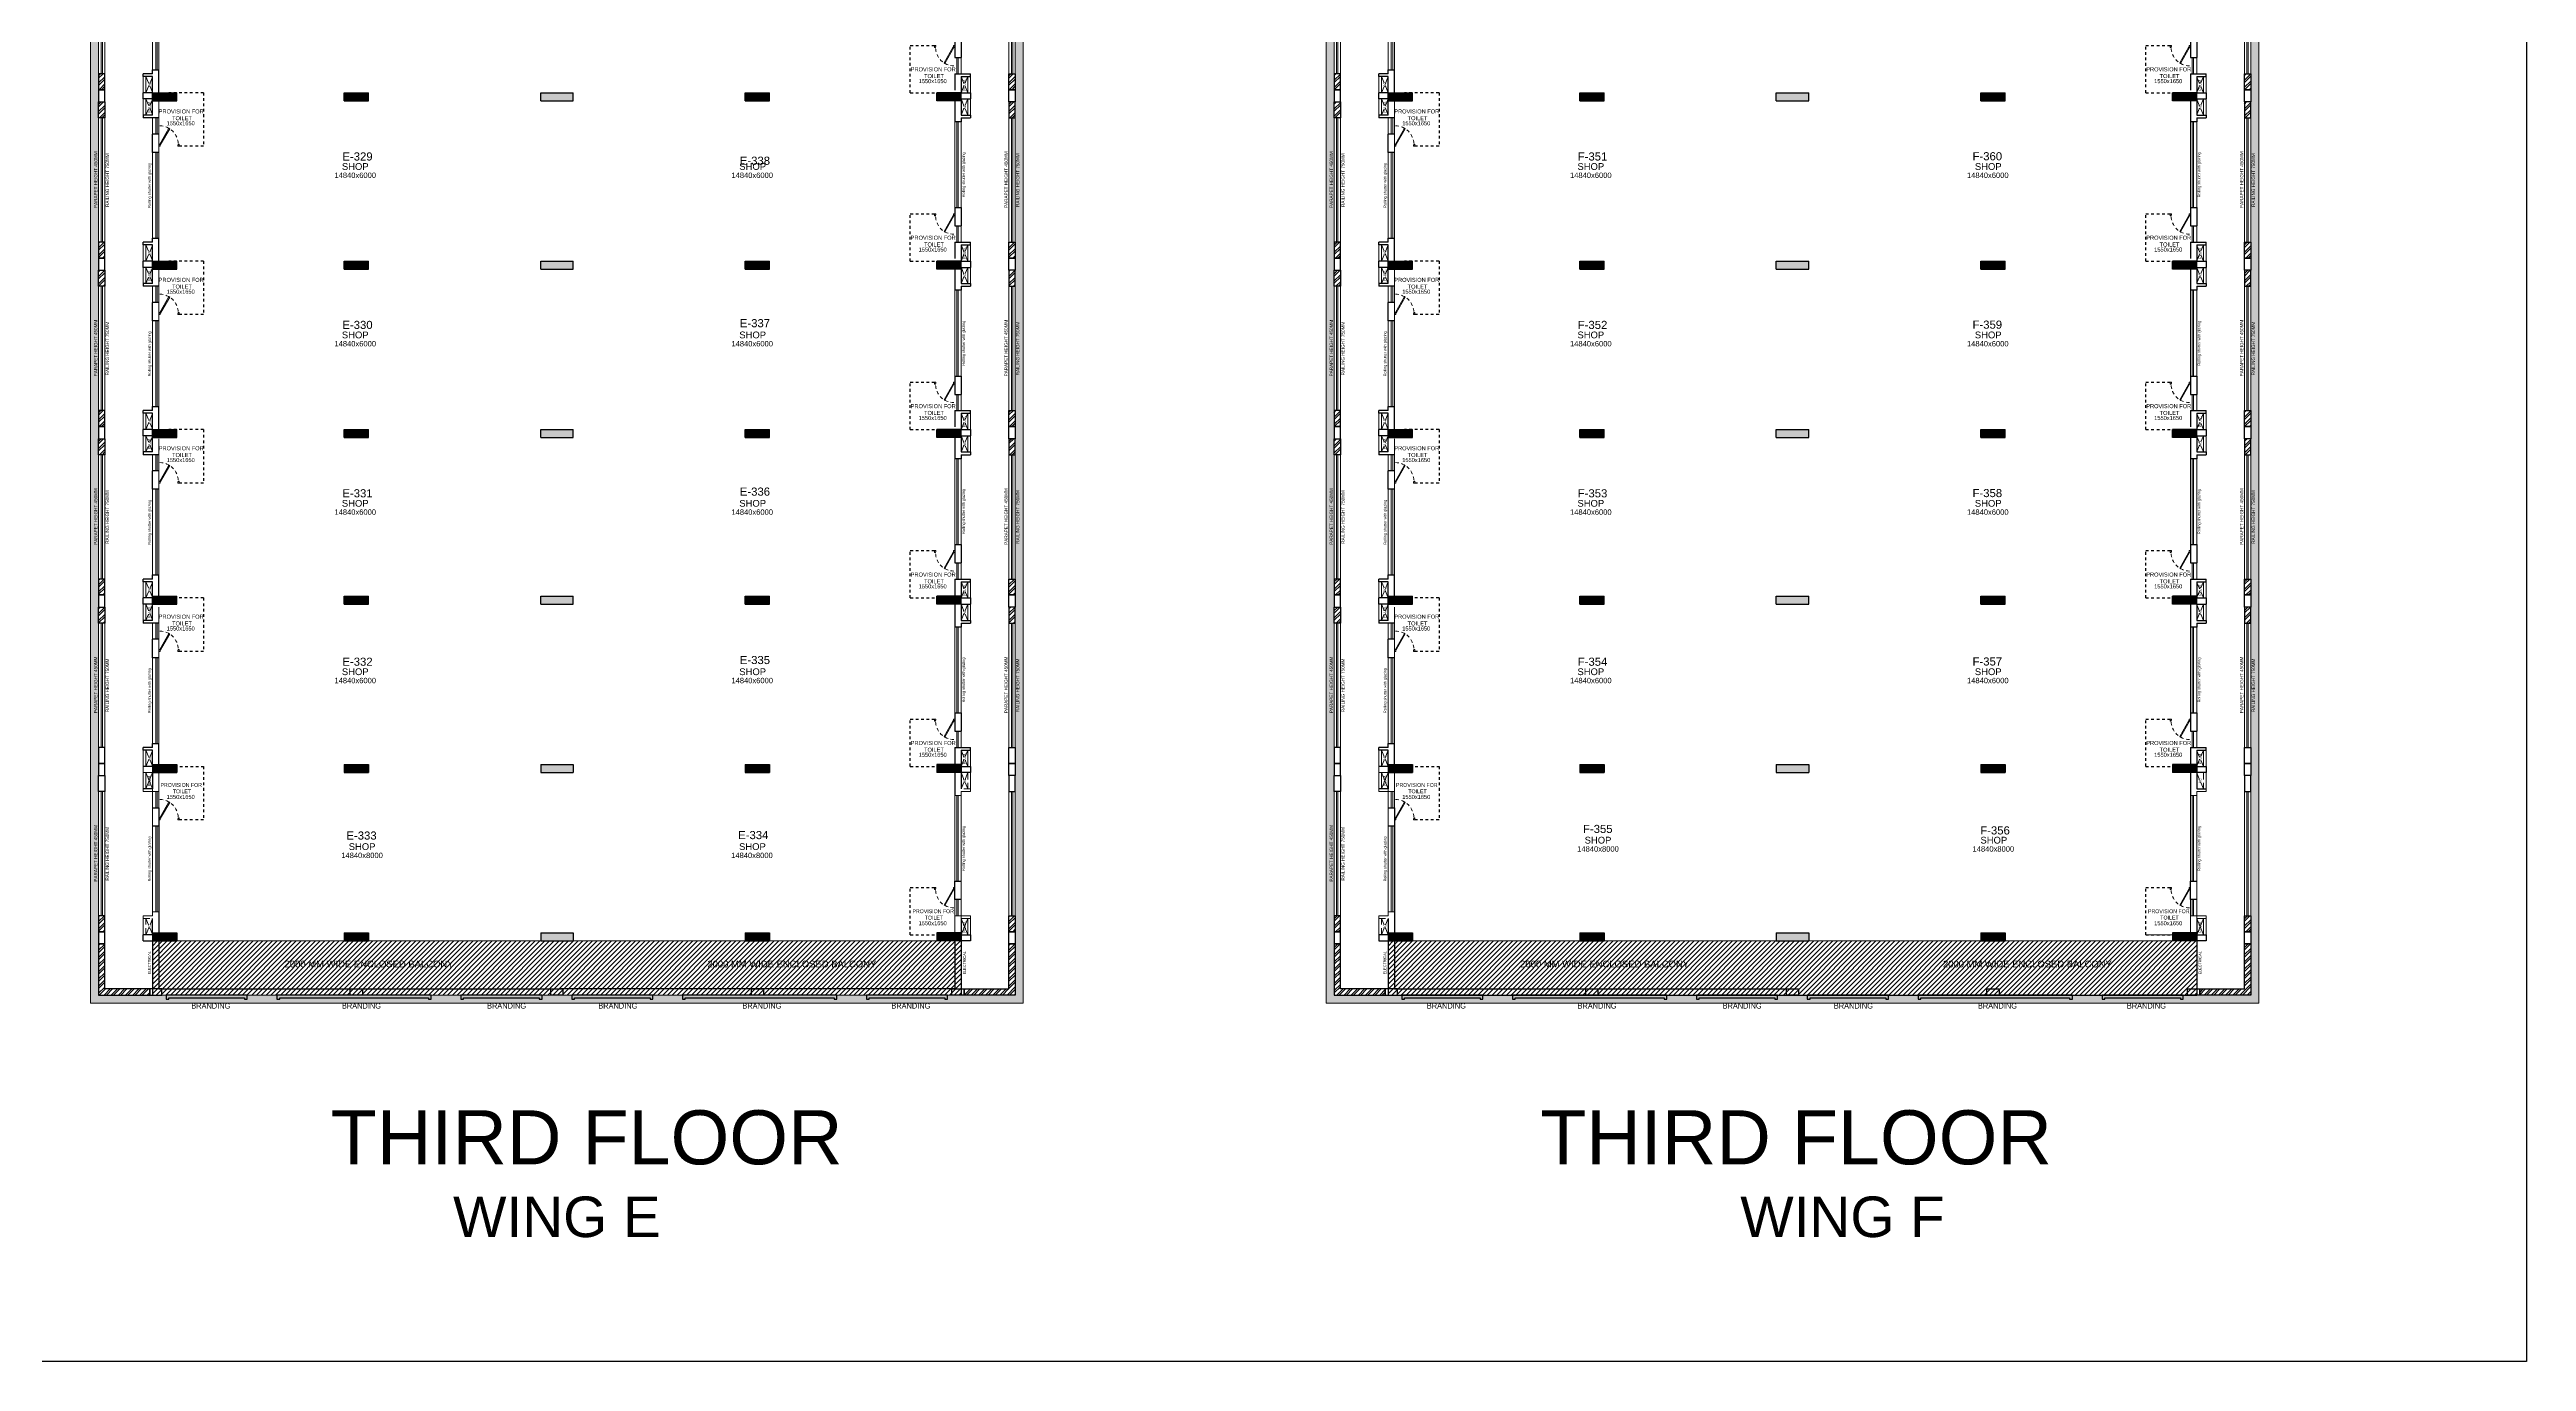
# Model space of a CAD drawing. Header units: metres. Extents: x 9819 to 10514, y 4405 to 4599.
# Drawn here: x 10422.2 to 10513.8, y 4405.1 to 4453.6 of the extents above; entities that cross this region are included whole.
import ezdxf
from ezdxf.enums import TextEntityAlignment as Align

# ---------------------------------------------------------------- set-up
doc = ezdxf.new("R2010")
doc.units = ezdxf.units.M
doc.header["$MEASUREMENT"] = 0
doc.linetypes.add('DASHED2', pattern=[0.375, 0.25, -0.125])
doc.linetypes.add('HIDDEN', pattern=[0.375, 0.25, -0.125])
for name, color, linetype in [('A_COL. NO', 4, 'Continuous'), ('A_SIGNAGE', 171, 'Continuous'), ('STRU. COL.', 1, 'Continuous')]:
    doc.layers.add(name, color=color, linetype=linetype)
for name, color, linetype, lineweight in [('A_CONC', 1, 'Continuous', 30), ('A_DOOR-WIN', 23, 'Continuous', 9), ('A_DOTTED', 8, 'HIDDEN', 0), ('A_GLAZE', 140, 'Continuous', 5), ('A_LEDGE', 252, 'Continuous', 15), ('A_SHOP NO.', 113, 'Continuous', 5), ('A_SILL 0.09', 9, 'Continuous', 9), ('A_SILL 0.25', 25, 'Continuous', 15), ('A_TEXT', 7, 'Continuous', 5), ('A_WALL', 7, 'Continuous', 30), ('A_Wall Hatch', 8, 'Continuous', 5), ('Doorline', 251, 'DASHED2', 13)]:
    doc.layers.add(name, color=color, linetype=linetype, lineweight=lineweight)
doc.layers.get('A_COL. NO').off()
doc.styles.add('A', font='ARIALN.TTF')
doc.styles.get("Standard").update_dxf_attribs({"font": 'arial.ttf'})

# ---------------------------------------------------------------- blocks, each defined once
blk = doc.blocks.new('D 750')
at = {"layer": 'A_DOOR-WIN'}
for points in [[(-0.75, 0.075), (-0.75, 0), (-0.7, 0), (-0.7, 0.043), (-0.715, 0.043), (-0.715, 0.075)], [(-0.372, 0.665), (-0.035, 0.075), (-0.063, 0.059), (-0.4, 0.649)], [(0, 0.075), (0, 0), (-0.05, 0), (-0.05, 0.043), (-0.035, 0.043), (-0.035, 0.075)]]:
    blk.add_lwpolyline(points, close=True, dxfattribs=at)
at = {"layer": 'Doorline', "ltscale": 0.5}
blk.add_arc((-0.035, 0.075), 0.68, 90, 180, dxfattribs=at)
blk = doc.blocks.new('Typical shops 3rd')
at = {"layer": 'A_DOOR-WIN'}
for p, q in [((30.095, -1.08), (30.095, -4.25)), ((30.145, -1.08), (30.145, -4.25)), ((0.465, -5.38), (0.465, -2.21)), ((0.515, -5.38), (0.515, -2.21))]:
    blk.add_line(p, q, dxfattribs=at)
at = {"layer": 'A_DOTTED'}
for p, q in [((0.1, -0.83), (0.35, -0.23)), ((0.1, -0.23), (0.35, -0.83)), ((30.51, -0.23), (30.26, -0.83)), ((30.51, -0.83), (30.26, -0.23)), ((0.1, -6.23), (0.35, -5.63)), ((0.1, -5.63), (0.35, -6.23)), ((30.51, -5.63), (30.26, -6.23)), ((30.51, -6.23), (30.26, -5.63))]:
    blk.add_line(p, q, dxfattribs=at)
at = {"layer": 'A_GLAZE'}
for p, q in [((0.465, -1.53), (0.465, -0.93)), ((0.515, -1.53), (0.515, -0.93)), ((30.095, -4.93), (30.095, -5.53)), ((30.145, -4.93), (30.145, -5.53))]:
    blk.add_line(p, q, dxfattribs=at)
at = {"layer": 'A_LEDGE'}
for p, q in [((0, -0.83), (0, -0.23)), ((0.1, -0.83), (0.1, -0.23)), ((30.51, -0.83), (30.51, -0.23)), ((30.61, -0.83), (30.61, -0.23)), ((0, -5.63), (0, -6.23)), ((0.1, -5.63), (0.1, -6.23)), ((30.51, -5.63), (30.51, -6.23)), ((30.61, -5.63), (30.61, -6.23))]:
    blk.add_line(p, q, dxfattribs=at)
at = {"layer": 'A_SILL 0.09'}
for p, q in [((0.58, -0.34), (0.58, -5.38)), ((0.35, -1.53), (0.35, -0.93)), ((30.03, -4.25), (30.03, -1.08)), ((30.26, -1.08), (30.26, -4.25)), ((0.35, -5.38), (0.35, -2.21)), ((30.26, -4.93), (30.26, -5.53))]:
    blk.add_line(p, q, dxfattribs=at)
at = {"layer": 'A_WALL'}
for p, q in [((0, -0.23), (0, 0)), ((30.03, 0), (30.03, -1.08)), ((30.61, 0), (30.61, -0.23)), ((0.35, -0.23), (0, -0.23)), ((0.35, -0.83), (0, -0.83)), ((0, -0.83), (0, -0.93)), ((0.35, -0.83), (0.35, -0.23)), ((30.26, -0.23), (30.61, -0.23)), ((30.26, -0.23), (30.26, -0.83)), ((30.26, -0.83), (30.61, -0.83)), ((30.61, -0.83), (30.61, -0.93)), ((0.58, -0.93), (0, -0.93)), ((0.35, -2.21), (0.35, -1.53)), ((0.58, -1.53), (0.35, -1.53)), ((30.26, -1.08), (30.03, -1.08)), ((30.26, -0.93), (30.61, -0.93)), ((30.26, -0.93), (30.26, -1.08)), ((0.58, -2.21), (0.35, -2.21)), ((30.03, -4.25), (30.03, -4.93)), ((30.03, -4.25), (30.26, -4.25)), ((30.26, -4.25), (30.26, -4.93)), ((0.35, -5.38), (0.58, -5.38)), ((0.35, -5.53), (0.35, -5.38)), ((0.58, -6.46), (0.58, -5.38)), ((30.03, -4.93), (30.26, -4.93)), ((0.35, -5.53), (0, -5.53)), ((0, -5.63), (0, -5.53)), ((0.35, -5.63), (0, -5.63)), ((0.35, -6.23), (0, -6.23)), ((0.35, -6.23), (0.35, -5.63)), ((30.03, -5.53), (30.61, -5.53)), ((30.03, -5.53), (30.03, -6.13)), ((30.26, -5.63), (30.26, -6.23)), ((30.26, -5.63), (30.61, -5.63)), ((30.26, -6.23), (30.61, -6.23)), ((30.61, -5.63), (30.61, -5.53))]:
    blk.add_line(p, q, dxfattribs=at)
at = {"layer": 'A_WALL', "color": 252, "linetype": 'DASHED2', "ltscale": 0.3, "true_color": 0x939598}
for p, q in [((2.23, 0), (0.95, 0)), ((28.38, -6.23), (30.03, -6.23))]:
    blk.add_line(p, q, dxfattribs=at)
for points in [[(2.23, 0), (2.23, -1.98), (1.33, -1.98)], [(28.38, -6.23), (28.38, -4.48), (29.28, -4.48)]]:
    blk.add_lwpolyline(points, dxfattribs=at)
at = {"layer": 'A_DOOR-WIN', "xscale": -1}
blk.add_blockref('D 750', (0.58, -1.98), dxfattribs=at)
at = {"layer": 'A_DOOR-WIN', "xscale": -1, "rotation": 180}
blk.add_blockref('D 750', (30.03, -4.48), dxfattribs=at)
at = {"layer": 'A_TEXT'}
for s, p in [('PLUM.', (0.274, -0.523)), ('AC', (30.436, -0.531)), ('Rolling shutter with glazing', (0.282, -3.428)), ('Rolling shutter with glazing', (30.399, -3.034)), ('AC', (0.274, -5.923)), ('PLUM.', (30.434, -5.936))]:
    blk.add_text(s, height=0.1, rotation=90, dxfattribs=at).set_placement(p, align=Align.CENTER)
for s, height, p in [('1550x1650', 0.15, (1.388, -1.205)), ('SHOP', 0.25, (7.845, -2.855)), ('SHOP', 0.25, (22.548, -2.855)), ('14840x6000', 0.2, (7.845, -3.155)), ('14840x6000', 0.2, (22.531, -3.155)), ('1550x1650', 0.15, (29.207, -5.877))]:
    blk.add_text(s, height=height, dxfattribs=at).set_placement(p, align=Align.CENTER)
at = {"layer": 'A_TEXT', "char_height": 0.15, "width": 1.97366, "attachment_point": 1}
for insert in [(0.419, -0.618), (28.239, -5.29)]:
    blk.add_mtext('\\pxqc;PROVISION FOR\\P TOILET ', dxfattribs=dict(at, insert=insert))
blk = doc.blocks.new('A$C682559e5')
at = {"lineweight": 30, "true_color": 0x636466}
h = blk.add_hatch(dxfattribs=at)
h.set_pattern_fill('ANSI32', color=251, scale=0.5)
h.set_pattern_definition([(45, (-9910.29707, -4328.92705), (-0.1325825215, 0.1325825215), []), (45, (-9910.20869, -4328.92705), (-0.1325825215, 0.1325825215), [])])
h.paths.add_polyline_path([(-1.89, 78.31), (-1.89, 78.08), (-0.23, 78.08), (-0.23, 76.42), (0, 76.42), (0, 78.31)])
h.paths.add_polyline_path([(0, 75.38), (0, 75.97), (-0.23, 75.97), (-0.23, 75.38)])
h.paths.add_polyline_path([(0, 64.55), (0, 63.96), (-0.23, 63.96), (-0.23, 64.55)])
h.paths.add_polyline_path([(0, 62.92), (0, 63.51), (-0.23, 63.51), (-0.23, 62.92)])
h.paths.add_polyline_path([(0, 58.32), (0, 57.73), (-0.23, 57.73), (-0.23, 58.32)])
h.paths.add_polyline_path([(0, 56.69), (0, 57.28), (-0.23, 57.28), (-0.23, 56.69)])
h.paths.add_polyline_path([(0, 52.09), (0, 51.5), (-0.23, 51.5), (-0.23, 52.09)])
h.paths.add_polyline_path([(0, 50.46), (0, 51.05), (-0.23, 51.05), (-0.23, 50.46)])
h.paths.add_polyline_path([(0, 45.86), (0, 45.27), (-0.23, 45.27), (-0.23, 45.86)])
h.paths.add_polyline_path([(0, 44.23), (0, 44.82), (-0.23, 44.82), (-0.23, 44.23)])
h.paths.add_polyline_path([(0, 39.63), (0, 39.04), (-0.23, 39.04), (-0.23, 39.63)])
h.paths.add_polyline_path([(0, 38), (0, 38.59), (-0.23, 38.59), (-0.23, 38)])
h.paths.add_polyline_path([(0, 33.62), (0, 33.03), (-0.23, 33.03), (-0.23, 33.62)])
h.paths.add_polyline_path([(0, 31.99), (0, 32.58), (-0.23, 32.58), (-0.23, 31.99)])
h.paths.add_polyline_path([(0, 25.76), (0, 26.35), (-0.23, 26.35), (-0.23, 25.76)])
h.paths.add_polyline_path([(0, 27.39), (0, 26.8), (-0.23, 26.8), (-0.23, 27.39)])
h.paths.add_polyline_path([(0, 21.16), (0, 20.57), (-0.23, 20.57), (-0.23, 21.16)])
h.paths.add_polyline_path([(0, 19.53), (0, 20.12), (-0.23, 20.12), (-0.23, 19.53)])
h.paths.add_polyline_path([(0, 13.3), (0, 13.89), (-0.23, 13.89), (-0.23, 13.3)])
h.paths.add_polyline_path([(0, 14.93), (0, 14.34), (-0.23, 14.34), (-0.23, 14.93)])
h.paths.add_polyline_path([(0, 7.09), (0, 8.27), (-0.23, 8.27), (-0.23, 7.09)])
h.paths.add_polyline_path([(-1.89, 0), (-1.89, 0.23), (-0.23, 0.23), (-0.23, 1.89), (0, 1.89), (0, 0)])
h.paths.add_polyline_path([(-2.93, 0), (-2.34, 0), (-2.34, 0.23), (-2.93, 0.23)])
h.paths.add_polyline_path([(-8.72, 0), (-9.31, 0), (-9.31, 0.23), (-8.72, 0.23)])
h.paths.add_polyline_path([(-10.35, 0), (-9.76, 0), (-9.76, 0.23), (-10.35, 0.23)])
h.paths.add_polyline_path([(-25.19, 0), (-24.6, 0), (-24.6, 0.23), (-25.19, 0.23)])
h.paths.add_polyline_path([(-23.56, 0), (-24.15, 0), (-24.15, 0.23), (-23.56, 0.23)])
h.paths.add_polyline_path([(-17.77, 0), (-17.18, 0), (-17.18, 0.23), (-17.77, 0.23)])
h.paths.add_polyline_path([(-16.14, 0), (-16.73, 0), (-16.73, 0.23), (-16.14, 0.23)])
h.paths.add_polyline_path([(-32.02, 0), (-32.02, 0.23), (-33.68, 0.23), (-33.68, 1.89), (-33.91, 1.89), (-33.91, 0)])
h.paths.add_polyline_path([(-31.57, 0), (-30.98, 0), (-30.98, 0.23), (-31.57, 0.23)])
h.paths.add_polyline_path([(-33.91, 7.09), (-33.91, 8.27), (-33.68, 8.27), (-33.68, 7.09)])
h.paths.add_polyline_path([(-33.91, 13.3), (-33.91, 13.89), (-33.68, 13.89), (-33.68, 13.3)])
h.paths.add_polyline_path([(-33.91, 14.93), (-33.91, 14.34), (-33.68, 14.34), (-33.68, 14.93)])
h.paths.add_polyline_path([(-33.91, 19.53), (-33.91, 20.12), (-33.68, 20.12), (-33.68, 19.53)])
h.paths.add_polyline_path([(-33.91, 21.16), (-33.91, 20.57), (-33.68, 20.57), (-33.68, 21.16)])
h.paths.add_polyline_path([(-33.91, 25.76), (-33.91, 26.35), (-33.68, 26.35), (-33.68, 25.76)])
h.paths.add_polyline_path([(-33.91, 27.39), (-33.91, 26.8), (-33.68, 26.8), (-33.68, 27.39)])
h.paths.add_polyline_path([(-33.91, 31.99), (-33.91, 32.58), (-33.68, 32.58), (-33.68, 31.99)])
h.paths.add_polyline_path([(-33.91, 33.62), (-33.91, 33.03), (-33.68, 33.03), (-33.68, 33.62)])
h.paths.add_polyline_path([(-33.91, 38), (-33.91, 38.59), (-33.68, 38.59), (-33.68, 38)])
h.paths.add_polyline_path([(-33.91, 39.63), (-33.91, 39.04), (-33.68, 39.04), (-33.68, 39.63)])
h.paths.add_polyline_path([(-33.91, 44.23), (-33.91, 44.82), (-33.68, 44.82), (-33.68, 44.23)])
h.paths.add_polyline_path([(-33.91, 45.86), (-33.91, 45.27), (-33.68, 45.27), (-33.68, 45.86)])
h.paths.add_polyline_path([(-33.91, 50.46), (-33.91, 51.05), (-33.68, 51.05), (-33.68, 50.46)])
h.paths.add_polyline_path([(-33.91, 52.09), (-33.91, 51.5), (-33.68, 51.5), (-33.68, 52.09)])
h.paths.add_polyline_path([(-33.91, 56.69), (-33.91, 57.28), (-33.68, 57.28), (-33.68, 56.69)])
h.paths.add_polyline_path([(-33.91, 58.32), (-33.91, 57.73), (-33.68, 57.73), (-33.68, 58.32)])
h.paths.add_polyline_path([(-33.91, 62.92), (-33.91, 63.51), (-33.68, 63.51), (-33.68, 62.92)])
h.paths.add_polyline_path([(-33.91, 64.55), (-33.91, 63.96), (-33.68, 63.96), (-33.68, 64.55)])
h.paths.add_polyline_path([(-33.91, 75.38), (-33.91, 75.97), (-33.68, 75.97), (-33.68, 75.38)])
h.paths.add_polyline_path([(-32.02, 78.31), (-32.02, 78.08), (-33.68, 78.08), (-33.68, 76.42), (-33.91, 76.42), (-33.91, 78.31)])
at = {"layer": 'A_CONC'}
for points in [[(-32.02, 78.31), (-31.57, 78.31), (-31.57, 78.08), (-32.02, 78.08)], [(-24.6, 78.31), (-24.15, 78.31), (-24.15, 78.08), (-24.6, 78.08)], [(-17.18, 78.31), (-16.73, 78.31), (-16.73, 78.08), (-17.18, 78.08)], [(-9.76, 78.31), (-9.31, 78.31), (-9.31, 78.08), (-9.76, 78.08)], [(-1.89, 78.31), (-2.34, 78.31), (-2.34, 78.08), (-1.89, 78.08)], [(-33.91, 76.42), (-33.68, 76.42), (-33.68, 75.97), (-33.91, 75.97)], [(0, 76.42), (-0.23, 76.42), (-0.23, 75.97), (0, 75.97)], [(-33.91, 70.19), (-33.68, 70.19), (-33.68, 69.74), (-33.91, 69.74)], [(0, 70.19), (-0.23, 70.19), (-0.23, 69.74), (0, 69.74)], [(-33.91, 63.96), (-33.68, 63.96), (-33.68, 63.51), (-33.91, 63.51)], [(0, 63.96), (-0.23, 63.96), (-0.23, 63.51), (0, 63.51)], [(-33.91, 57.73), (-33.68, 57.73), (-33.68, 57.28), (-33.91, 57.28)], [(0, 57.73), (-0.23, 57.73), (-0.23, 57.28), (0, 57.28)], [(-33.91, 51.5), (-33.68, 51.5), (-33.68, 51.05), (-33.91, 51.05)], [(0, 51.5), (-0.23, 51.5), (-0.23, 51.05), (0, 51.05)], [(-33.91, 45.27), (-33.68, 45.27), (-33.68, 44.82), (-33.91, 44.82)], [(0, 45.27), (-0.23, 45.27), (-0.23, 44.82), (0, 44.82)], [(-33.91, 39.04), (-33.68, 39.04), (-33.68, 38.59), (-33.91, 38.59)], [(0, 39.04), (-0.23, 39.04), (-0.23, 38.59), (0, 38.59)], [(-33.91, 33.03), (-33.68, 33.03), (-33.68, 32.58), (-33.91, 32.58)], [(0, 33.03), (-0.23, 33.03), (-0.23, 32.58), (0, 32.58)], [(-33.91, 26.8), (-33.68, 26.8), (-33.68, 26.35), (-33.91, 26.35)], [(0, 26.8), (-0.23, 26.8), (-0.23, 26.35), (0, 26.35)], [(-33.91, 20.57), (-33.68, 20.57), (-33.68, 20.12), (-33.91, 20.12)], [(0, 20.57), (-0.23, 20.57), (-0.23, 20.12), (0, 20.12)], [(-33.91, 14.34), (-33.68, 14.34), (-33.68, 13.89), (-33.91, 13.89)], [(0, 14.34), (-0.23, 14.34), (-0.23, 13.89), (0, 13.89)], [(-33.91, 8.72), (-33.68, 8.72), (-33.68, 8.27), (-33.91, 8.27)], [(0, 8.72), (-0.23, 8.72), (-0.23, 8.27), (0, 8.27)], [(-33.91, 2.34), (-33.68, 2.34), (-33.68, 1.89), (-33.91, 1.89)], [(0, 2.34), (-0.23, 2.34), (-0.23, 1.89), (0, 1.89)], [(-31.57, 0.23), (-31.57, 0), (-32.02, 0), (-32.02, 0.23)], [(-24.15, 0.23), (-24.15, 0), (-24.6, 0), (-24.6, 0.23)], [(-16.73, 0.23), (-16.73, 0), (-17.18, 0), (-17.18, 0.23)], [(-9.31, 0.23), (-9.31, 0), (-9.76, 0), (-9.76, 0.23)], [(-1.89, 0.23), (-1.89, 0), (-2.34, 0), (-2.34, 0.23)]]:
    blk.add_lwpolyline(points, close=True, dxfattribs=at)
at = {"layer": 'A_WALL'}
for points in [[(-32.02, 78.31), (-32.02, 78.08), (-33.68, 78.08), (-33.68, 76.42), (-33.91, 76.42), (-33.91, 78.31)], [(-1.89, 78.31), (-1.89, 78.08), (-0.23, 78.08), (-0.23, 76.42), (0, 76.42), (0, 78.31)], [(-33.91, 75.38), (-33.91, 75.97), (-33.68, 75.97), (-33.68, 75.38)], [(0, 75.38), (0, 75.97), (-0.23, 75.97), (-0.23, 75.38)], [(-33.91, 70.78), (-33.91, 70.19), (-33.68, 70.19), (-33.68, 70.78)], [(0, 70.78), (0, 70.19), (-0.23, 70.19), (-0.23, 70.78)], [(-33.91, 69.15), (-33.91, 69.74), (-33.68, 69.74), (-33.68, 69.15)], [(0, 69.15), (0, 69.74), (-0.23, 69.74), (-0.23, 69.15)], [(-33.91, 64.55), (-33.91, 63.96), (-33.68, 63.96), (-33.68, 64.55)], [(0, 64.55), (0, 63.96), (-0.23, 63.96), (-0.23, 64.55)], [(-33.91, 62.92), (-33.91, 63.51), (-33.68, 63.51), (-33.68, 62.92)], [(0, 62.92), (0, 63.51), (-0.23, 63.51), (-0.23, 62.92)], [(-33.91, 58.32), (-33.91, 57.73), (-33.68, 57.73), (-33.68, 58.32)], [(0, 58.32), (0, 57.73), (-0.23, 57.73), (-0.23, 58.32)], [(-33.91, 56.69), (-33.91, 57.28), (-33.68, 57.28), (-33.68, 56.69)], [(0, 56.69), (0, 57.28), (-0.23, 57.28), (-0.23, 56.69)], [(-33.91, 52.09), (-33.91, 51.5), (-33.68, 51.5), (-33.68, 52.09)], [(0, 52.09), (0, 51.5), (-0.23, 51.5), (-0.23, 52.09)], [(-33.91, 50.46), (-33.91, 51.05), (-33.68, 51.05), (-33.68, 50.46)], [(0, 50.46), (0, 51.05), (-0.23, 51.05), (-0.23, 50.46)], [(-33.91, 45.86), (-33.91, 45.27), (-33.68, 45.27), (-33.68, 45.86)], [(0, 45.86), (0, 45.27), (-0.23, 45.27), (-0.23, 45.86)], [(-33.91, 44.23), (-33.91, 44.82), (-33.68, 44.82), (-33.68, 44.23)], [(0, 44.23), (0, 44.82), (-0.23, 44.82), (-0.23, 44.23)], [(-33.91, 39.63), (-33.91, 39.04), (-33.68, 39.04), (-33.68, 39.63)], [(0, 39.63), (0, 39.04), (-0.23, 39.04), (-0.23, 39.63)], [(-33.91, 38), (-33.91, 38.59), (-33.68, 38.59), (-33.68, 38)], [(0, 38), (0, 38.59), (-0.23, 38.59), (-0.23, 38)], [(-33.91, 33.62), (-33.91, 33.03), (-33.68, 33.03), (-33.68, 33.62)], [(0, 33.62), (0, 33.03), (-0.23, 33.03), (-0.23, 33.62)], [(-33.91, 31.99), (-33.91, 32.58), (-33.68, 32.58), (-33.68, 31.99)], [(0, 31.99), (0, 32.58), (-0.23, 32.58), (-0.23, 31.99)], [(-33.91, 27.39), (-33.91, 26.8), (-33.68, 26.8), (-33.68, 27.39)], [(0, 27.39), (0, 26.8), (-0.23, 26.8), (-0.23, 27.39)], [(-33.91, 25.76), (-33.91, 26.35), (-33.68, 26.35), (-33.68, 25.76)], [(0, 25.76), (0, 26.35), (-0.23, 26.35), (-0.23, 25.76)], [(-33.91, 21.16), (-33.91, 20.57), (-33.68, 20.57), (-33.68, 21.16)], [(0, 21.16), (0, 20.57), (-0.23, 20.57), (-0.23, 21.16)], [(-33.91, 19.53), (-33.91, 20.12), (-33.68, 20.12), (-33.68, 19.53)], [(0, 19.53), (0, 20.12), (-0.23, 20.12), (-0.23, 19.53)], [(-33.91, 14.93), (-33.91, 14.34), (-33.68, 14.34), (-33.68, 14.93)], [(0, 14.93), (0, 14.34), (-0.23, 14.34), (-0.23, 14.93)], [(-33.91, 13.3), (-33.91, 13.89), (-33.68, 13.89), (-33.68, 13.3)], [(0, 13.3), (0, 13.89), (-0.23, 13.89), (-0.23, 13.3)], [(-33.91, 7.09), (-33.91, 8.27), (-33.68, 8.27), (-33.68, 7.09)], [(0, 7.09), (0, 8.27), (-0.23, 8.27), (-0.23, 7.09)], [(-32.02, 0), (-32.02, 0.23), (-33.68, 0.23), (-33.68, 1.89), (-33.91, 1.89), (-33.91, 0)], [(-1.89, 0), (-1.89, 0.23), (-0.23, 0.23), (-0.23, 1.89), (0, 1.89), (0, 0)], [(-31.57, 0), (-30.98, 0), (-30.98, 0.23), (-31.57, 0.23)], [(-25.19, 0), (-24.6, 0), (-24.6, 0.23), (-25.19, 0.23)], [(-23.56, 0), (-24.15, 0), (-24.15, 0.23), (-23.56, 0.23)], [(-17.77, 0), (-17.18, 0), (-17.18, 0.23), (-17.77, 0.23)], [(-16.14, 0), (-16.73, 0), (-16.73, 0.23), (-16.14, 0.23)], [(-10.35, 0), (-9.76, 0), (-9.76, 0.23), (-10.35, 0.23)], [(-8.72, 0), (-9.31, 0), (-9.31, 0.23), (-8.72, 0.23)], [(-2.93, 0), (-2.34, 0), (-2.34, 0.23), (-2.93, 0.23)]]:
    blk.add_lwpolyline(points, close=True, dxfattribs=at)
blk = doc.blocks.new('A$C067e6641')
at = {"transparency": 33554493}
h = blk.add_hatch(color=256, dxfattribs=at)
h.dxf.hatch_style = 1
h.paths.add_polyline_path([(0.3, 0.3), (-34.21, 0.3), (-34.21, -78.61), (0.3, -78.61)])
h.paths.add_polyline_path([(0, 0), (-33.91, 0), (-33.91, -78.31), (0, -78.31)], flags=16)
blk.add_lwpolyline([(0.3, 0.3), (-34.21, 0.3), (-34.21, -78.61), (0.3, -78.61)], close=True)
at = {"layer": 'A_GLAZE'}
for points in [[(-33.77, -39.63), (-33.82, -39.63), (-33.82, -44.23), (-33.77, -44.23)], [(-33.77, -45.86), (-33.82, -45.86), (-33.82, -50.46), (-33.77, -50.46)], [(-33.77, -52.09), (-33.82, -52.09), (-33.82, -56.69), (-33.77, -56.69)], [(-33.77, -58.32), (-33.82, -58.32), (-33.82, -62.92), (-33.77, -62.92)], [(-33.77, -64.55), (-33.82, -64.55), (-33.82, -69.15), (-33.77, -69.15)]]:
    blk.add_lwpolyline(points, close=True, dxfattribs=at)
at = {"layer": 'A_GLAZE', "elevation": 0}
for points in [[(-0.09, -39.63), (-0.14, -39.63), (-0.14, -44.23), (-0.09, -44.23)], [(-0.09, -45.86), (-0.14, -45.86), (-0.14, -50.46), (-0.09, -50.46)], [(-0.09, -52.09), (-0.14, -52.09), (-0.14, -56.69), (-0.09, -56.69)], [(-0.09, -58.32), (-0.14, -58.32), (-0.14, -62.92), (-0.09, -62.92)], [(-0.09, -64.55), (-0.14, -64.55), (-0.14, -69.15), (-0.09, -69.15)], [(-33.77, -70.78), (-33.82, -70.78), (-33.82, -75.38), (-33.77, -75.38)], [(-0.14, -70.78), (-0.09, -70.78), (-0.09, -75.38), (-0.14, -75.38)]]:
    blk.add_lwpolyline(points, close=True, dxfattribs=at)
at = {"layer": 'A_TEXT', "color": 32, "true_color": 0xcd6928}
blk.add_lwpolyline([(0, 0), (-33.91, 0), (-33.91, -78.31), (0, -78.31)], close=True, dxfattribs=at)
blk.add_lwpolyline([(-2.34, -78.08), (-0.23, -78.08), (-0.23, -0.23), (-33.68, -0.23), (-33.68, -78.08), (-31.57, -78.08)], dxfattribs=at)
at = {"rotation": 180}
blk.add_blockref('A$C682559e5', (-33.91, 0), dxfattribs=at)
at = {"layer": 'A_TEXT', "color": 32, "true_color": 0xcd6928, "char_height": 0.1215, "attachment_point": 1, "rotation": 90}
for insert in [(-34.078, -49.194, 0), (-0.398, -49.194), (-34.078, -55.424, 0), (-0.398, -55.424), (-34.078, -61.654), (-0.398, -61.654), (-34.078, -67.884, 0), (-0.398, -67.884), (-34.078, -74.114, 0)]:
    blk.add_mtext_dynamic_manual_height_columns('PARAPET HEIGHT 450MM', width=3.42392, gutter_width=0.931, heights=[0], dxfattribs=dict(at, insert=insert))
at = {"layer": 'A_TEXT', "color": 4, "char_height": 0.1215, "attachment_point": 1, "rotation": 90}
for insert in [(-33.646, -49.155, 0), (0.034, -49.155), (-33.646, -55.385, 0), (0.034, -55.385), (-33.646, -61.615), (0.034, -61.615), (-33.646, -67.845, 0), (0.034, -67.845), (-33.646, -74.075, 0)]:
    blk.add_mtext_dynamic_manual_height_columns('RAILING HEIGHT 750MM', width=3.42392, gutter_width=0.931, heights=[0], dxfattribs=dict(at, insert=insert))
blk = doc.blocks.new('col')
at = {"linetype": 'Continuous'}
blk.add_hatch(color=256, dxfattribs=at).paths.add_polyline_path([(0, 0), (1, 0), (1, 1), (0, 1), (0, 0)])
at = {"linetype": 'Continuous', "lineweight": 25}
for p, q in [((0, 1), (1, 1)), ((0, 1), (0, 0)), ((1, 1), (1, 0)), ((0, 0), (1, 0))]:
    blk.add_line(p, q, dxfattribs=at)
blk = doc.blocks.new('WING-E REVISED COLU.')
at = {"layer": 'STRU. COL.', "yscale": 0.3, "zscale": 0.23, "rotation": 180}
for p, xscale in [((5452.425, -8879.096), -0.9), ((5459.51, -8879.096), -0.9), ((5466.78, -8879.096), -1.2), ((5474.35, -8879.096), -0.9), ((5482.335, -8879.096), 0.9), ((5452.425, -8885.326), -0.9), ((5459.51, -8885.326), -0.9), ((5466.78, -8885.326), -1.2), ((5474.35, -8885.326), -0.9), ((5482.335, -8885.326), 0.9), ((5452.425, -8891.556), -0.9), ((5459.51, -8891.556), -0.9), ((5466.78, -8891.556), -1.2), ((5474.35, -8891.556), -0.9), ((5482.335, -8891.556), 0.9), ((5452.425, -8897.716), -0.9), ((5459.51, -8897.716), -0.9), ((5466.78, -8897.716), -1.2), ((5474.35, -8897.716), -0.9), ((5482.335, -8897.716), 0.9)]:
    blk.add_blockref('col', p, dxfattribs=dict(at, xscale=xscale))
at = {"layer": 'STRU. COL.', "yscale": 0.3, "zscale": 0.23}
for p, xscale in [((5452.425, -8904.246), 0.9), ((5459.51, -8904.246), 0.9), ((5466.78, -8904.246), 1.2), ((5474.35, -8904.246), 0.9), ((5482.335, -8904.246), -0.9), ((5452.425, -8910.476), 0.9), ((5459.51, -8910.476), 0.9), ((5466.78, -8910.476), 1.2), ((5474.35, -8910.476), 0.9), ((5482.335, -8910.476), -0.9)]:
    blk.add_blockref('col', p, dxfattribs=dict(at, xscale=xscale))
blk = doc.blocks.new('WING-F REVISED COLU.')
at = {"layer": 'STRU. COL.', "yscale": 0.3, "zscale": 0.23, "rotation": 180}
for p, xscale in [((5532.543, -8879.096), -0.9), ((5539.628, -8879.096), -0.9), ((5546.898, -8879.096), -1.2), ((5554.468, -8879.096), -0.9), ((5562.453, -8879.096), 0.9), ((5532.543, -8885.326), -0.9), ((5539.628, -8885.326), -0.9), ((5546.898, -8885.326), -1.2), ((5554.468, -8885.326), -0.9), ((5562.453, -8885.326), 0.9), ((5532.543, -8891.556), -0.9), ((5539.628, -8891.556), -0.9), ((5546.898, -8891.556), -1.2), ((5554.468, -8891.556), -0.9), ((5562.453, -8891.556), 0.9), ((5532.543, -8897.716), -0.9), ((5539.628, -8897.716), -0.9), ((5546.898, -8897.716), -1.2), ((5554.468, -8897.716), -0.9), ((5562.453, -8897.716), 0.9)]:
    blk.add_blockref('col', p, dxfattribs=dict(at, xscale=xscale))
at = {"layer": 'STRU. COL.', "yscale": 0.3, "zscale": 0.23}
for p, xscale in [((5532.543, -8904.246), 0.9), ((5539.628, -8904.246), 0.9), ((5546.898, -8904.246), 1.2), ((5554.468, -8904.246), 0.9), ((5562.453, -8904.246), -0.9), ((5532.543, -8910.476), 0.9), ((5539.628, -8910.476), 0.9), ((5546.898, -8910.476), 1.2), ((5554.468, -8910.476), 0.9), ((5562.453, -8910.476), -0.9)]:
    blk.add_blockref('col', p, dxfattribs=dict(at, xscale=xscale))
blk = doc.blocks.new('A$C1185731c')
at = {"layer": 'A_WALL', "color": 252, "linetype": 'DASHED2', "ltscale": 0.3, "true_color": 0x939598}
blk.add_lwpolyline([(0.37, 1.98), (1.65, 1.98), (1.65, 0), (0.75, 0)], dxfattribs=at)
at = {"layer": 'A_DOOR-WIN', "xscale": -1}
blk.add_blockref('D 750', (0, 0), dxfattribs=at)
at = {"insert": (-0.161, 1.362), "char_height": 0.1411, "width": 1.97366, "attachment_point": 1, "style": 'A'}
blk.add_mtext('\\pxqc;PROVISION FOR\\P TOILET ', dxfattribs=at)
at = {"layer": 'A_TEXT'}
blk.add_text('1550x1650', height=0.15, dxfattribs=at).set_placement((0.808, 0.775), align=Align.CENTER)
blk = doc.blocks.new('A$C382a632d')
at = {"layer": 'A_WALL', "color": 252, "linetype": 'DASHED2', "ltscale": 0.3, "true_color": 0x939598}
blk.add_line((-1.65, -1.75), (0, -1.75), dxfattribs=at)
blk.add_lwpolyline([(-1.65, -1.75), (-1.65, 0), (-0.75, 0)], dxfattribs=at)
at = {"layer": 'A_DOOR-WIN', "xscale": -1, "rotation": 180}
blk.add_blockref('D 750', (0, 0), dxfattribs=at)
at = {"insert": (-1.791, -0.81), "char_height": 0.1411, "width": 1.97366, "attachment_point": 1, "style": 'A'}
blk.add_mtext('\\pxqc;PROVISION FOR\\P TOILET ', dxfattribs=at)
at = {"layer": 'A_TEXT'}
blk.add_text('1550x1650', height=0.15, dxfattribs=at).set_placement((-0.823, -1.397), align=Align.CENTER)

msp = doc.modelspace()

# ---------------------------------------------------------------- hatches: boundary and pattern name
at = {"layer": 'A_SILL 0.25'}
h = msp.add_hatch(dxfattribs=at)
h.set_pattern_fill('ANSI31', color=256)
h.set_pattern_definition([(45, (4829.97293, -481.35492), (-0.0883883476, 0.0883883476), [])])
h.paths.add_polyline_path([(10425.9674, 4418.6228), (10455.8774, 4418.6228), (10455.8774, 4420.6228), (10425.9674, 4420.6228)])
h = msp.add_hatch(dxfattribs=at)
h.set_pattern_fill('ANSI31', color=256)
h.set_pattern_definition([(45, (4875.68293, -481.35492), (-0.0883883476, 0.0883883476), [])])
h.paths.add_polyline_path([(10471.6774, 4418.6228), (10501.5874, 4418.6228), (10501.5874, 4420.6228), (10471.6774, 4420.6228)])

# ---------------------------------------------------------------- linework, layer by layer
msp.add_lwpolyline([(9907.8601, 4599.1913), (10513.7871, 4599.1913), (10513.7871, 4405.0688), (9907.8601, 4405.0688)], close=True)
at = {"layer": 'A_DOOR-WIN'}
for p, q in [((10455.7124, 4426.0028), (10455.7124, 4422.8328)), ((10455.7624, 4426.0028), (10455.7624, 4422.8328)), ((10501.4224, 4426.0028), (10501.4224, 4422.8328)), ((10501.4724, 4426.0028), (10501.4724, 4422.8328)), ((10426.0824, 4421.7028), (10426.0824, 4424.8728)), ((10426.1324, 4421.7028), (10426.1324, 4424.8728)), ((10471.7924, 4421.7028), (10471.7924, 4424.8728)), ((10471.8424, 4421.7028), (10471.8424, 4424.8728))]:
    msp.add_line(p, q, dxfattribs=at)
at = {"layer": 'A_DOTTED'}
for points in [[(10456.2274, 4426.2528), (10455.8774, 4426.2528), (10456.1274, 4426.8528), (10456.1274, 4426.2528), (10455.8774, 4426.8528)], [(10501.8374, 4426.8528), (10501.8374, 4426.2528), (10501.5874, 4426.8528)], [(10425.6174, 4421.4528), (10425.9674, 4421.4528), (10425.7174, 4420.8528), (10425.7174, 4421.4528), (10425.9674, 4420.8528)], [(10471.3274, 4421.4528), (10471.6774, 4421.4528), (10471.4274, 4420.8528), (10471.4274, 4421.4528), (10471.6774, 4420.8528)]]:
    msp.add_lwpolyline(points, dxfattribs=at)
at = {"layer": 'A_GLAZE'}
for p, q in [((10426.0824, 4425.5528), (10426.0824, 4426.1528)), ((10426.1324, 4425.5528), (10426.1324, 4426.1528)), ((10471.7924, 4425.5528), (10471.7924, 4426.1528)), ((10471.8424, 4425.5528), (10471.8424, 4426.1528)), ((10455.7124, 4422.1528), (10455.7124, 4421.5528)), ((10455.7624, 4422.1528), (10455.7624, 4421.5528)), ((10501.4224, 4422.1528), (10501.4224, 4421.5528)), ((10501.4724, 4422.1528), (10501.4724, 4421.5528))]:
    msp.add_line(p, q, dxfattribs=at)
at = {"layer": 'A_LEDGE'}
for p, q in [((10456.2274, 4421.4528), (10456.2274, 4420.8528)), ((10501.9374, 4421.4528), (10501.9374, 4420.8528))]:
    msp.add_line(p, q, dxfattribs=at)
for points in [[(10471.9074, 4426.8528), (10471.9074, 4426.1528), (10471.3274, 4426.1528), (10471.3274, 4426.2528), (10471.3274, 4426.8528), (10471.3274, 4427.0828)], [(10426.1974, 4426.8528), (10426.1974, 4426.1528), (10425.6174, 4426.1528), (10425.6174, 4426.2528), (10425.6174, 4426.8528)], [(10455.8774, 4426.1528), (10456.2274, 4426.1528), (10456.2274, 4426.2528), (10456.2274, 4426.8528)], [(10501.5874, 4426.1528), (10501.9374, 4426.1528), (10501.9374, 4426.2528), (10501.9374, 4426.8528)], [(10425.9674, 4421.7028), (10425.9674, 4421.5528), (10425.6174, 4421.5528), (10425.6174, 4421.4528), (10425.6174, 4420.8528)], [(10455.8774, 4420.8528), (10456.1274, 4421.4528), (10456.1274, 4420.8528), (10455.8774, 4421.4528)], [(10471.6774, 4421.7028), (10471.6774, 4421.5528), (10471.3274, 4421.5528), (10471.3274, 4421.4528), (10471.3274, 4420.8528)], [(10501.5874, 4420.8528), (10501.8374, 4421.4528), (10501.8374, 4420.8528), (10501.5874, 4421.4528)]]:
    msp.add_lwpolyline(points, dxfattribs=at)
at = {"layer": 'A_SIGNAGE', "color": 6}
for points in [[(10426.4674, 4418.6228), (10426.4674, 4418.4728), (10426.5674, 4418.4728), (10426.5674, 4418.5228), (10429.3674, 4418.5228), (10429.3674, 4418.4728), (10429.4674, 4418.4728), (10429.4674, 4418.6228)], [(10430.5674, 4418.6228), (10430.5674, 4418.4728), (10430.6674, 4418.4728), (10430.6674, 4418.5228), (10436.1724, 4418.5228), (10436.1724, 4418.4728), (10436.2724, 4418.4728), (10436.2724, 4418.6228)], [(10437.3724, 4418.6228), (10437.3724, 4418.4728), (10437.4724, 4418.4728), (10437.4724, 4418.5228), (10440.2724, 4418.5228), (10440.2724, 4418.4728), (10440.3724, 4418.4728), (10440.3724, 4418.6228)], [(10441.4724, 4418.6228), (10441.4724, 4418.4728), (10441.5724, 4418.4728), (10441.5724, 4418.5228), (10444.3724, 4418.5228), (10444.3724, 4418.4728), (10444.4724, 4418.4728), (10444.4724, 4418.6228)], [(10445.5724, 4418.6228), (10445.5724, 4418.4728), (10445.6724, 4418.4728), (10445.6724, 4418.5228), (10451.1774, 4418.5228), (10451.1774, 4418.4728), (10451.2774, 4418.4728), (10451.2774, 4418.6228)], [(10452.3774, 4418.6228), (10452.3774, 4418.4728), (10452.4774, 4418.4728), (10452.4774, 4418.5228), (10455.2774, 4418.5228), (10455.2774, 4418.4728), (10455.3774, 4418.4728), (10455.3774, 4418.6228)], [(10472.1774, 4418.6228), (10472.1774, 4418.4728), (10472.2774, 4418.4728), (10472.2774, 4418.5228), (10475.0774, 4418.5228), (10475.0774, 4418.4728), (10475.1774, 4418.4728), (10475.1774, 4418.6228)], [(10476.2774, 4418.6228), (10476.2774, 4418.4728), (10476.3774, 4418.4728), (10476.3774, 4418.5228), (10481.8824, 4418.5228), (10481.8824, 4418.4728), (10481.9824, 4418.4728), (10481.9824, 4418.6228)], [(10483.0824, 4418.6228), (10483.0824, 4418.4728), (10483.1824, 4418.4728), (10483.1824, 4418.5228), (10485.9824, 4418.5228), (10485.9824, 4418.4728), (10486.0824, 4418.4728), (10486.0824, 4418.6228)], [(10487.1824, 4418.6228), (10487.1824, 4418.4728), (10487.2824, 4418.4728), (10487.2824, 4418.5228), (10490.0824, 4418.5228), (10490.0824, 4418.4728), (10490.1824, 4418.4728), (10490.1824, 4418.6228)], [(10491.2824, 4418.6228), (10491.2824, 4418.4728), (10491.3824, 4418.4728), (10491.3824, 4418.5228), (10496.8874, 4418.5228), (10496.8874, 4418.4728), (10496.9874, 4418.4728), (10496.9874, 4418.6228)], [(10498.0874, 4418.6228), (10498.0874, 4418.4728), (10498.1874, 4418.4728), (10498.1874, 4418.5228), (10500.9874, 4418.5228), (10500.9874, 4418.4728), (10501.0874, 4418.4728), (10501.0874, 4418.6228)]]:
    msp.add_lwpolyline(points, close=True, dxfattribs=at)
at = {"layer": 'A_SILL 0.09'}
for p, q in [((10426.1974, 4425.5528), (10426.1974, 4426.1528)), ((10471.9074, 4425.5528), (10471.9074, 4426.1528)), ((10455.6474, 4422.1528), (10455.6474, 4421.5528)), ((10501.3574, 4422.1528), (10501.3574, 4421.5528))]:
    msp.add_line(p, q, dxfattribs=at)
for points in [[(10455.6474, 4422.8328), (10455.6474, 4426.0028), (10455.8774, 4426.0028)], [(10501.3574, 4422.8328), (10501.3574, 4426.0028), (10501.5874, 4426.0028)]]:
    msp.add_lwpolyline(points, dxfattribs=at)
at = {"layer": 'A_SILL 0.25'}
msp.add_line((10469.6774, 4418.6228), (10471.6774, 4418.6228), dxfattribs=at)
for points in [[(10425.9674, 4418.6228), (10423.9674, 4418.6228), (10423.9674, 4496.9328), (10457.8774, 4496.9328), (10457.8774, 4418.6228), (10455.8774, 4418.6228)], [(10425.9674, 4418.6228), (10455.8774, 4418.6228), (10455.8774, 4420.6228), (10425.9674, 4420.6228)], [(10471.6774, 4418.6228), (10501.5874, 4418.6228), (10501.5874, 4420.6228), (10471.6774, 4420.6228)]]:
    msp.add_lwpolyline(points, close=True, dxfattribs=at)
for points in [[(10425.9674, 4418.8528), (10424.1974, 4418.8528), (10424.1974, 4496.7028), (10457.6474, 4496.7028), (10457.6474, 4418.8528), (10455.8774, 4418.8528)], [(10469.6774, 4418.6228), (10469.6774, 4496.9328), (10503.5874, 4496.9328), (10503.5874, 4418.6228), (10501.5874, 4418.6228)], [(10471.6774, 4418.8528), (10469.9074, 4418.8528), (10469.9074, 4496.7028), (10503.3574, 4496.7028), (10503.3574, 4418.8528), (10501.5874, 4418.8528)]]:
    msp.add_lwpolyline(points, dxfattribs=at)
at = {"layer": 'A_WALL'}
for p, q in [((10501.5874, 4426.2528), (10501.9374, 4426.2528)), ((10425.9674, 4420.8528), (10425.9674, 4421.4528)), ((10501.5874, 4421.4528), (10501.5874, 4420.8528)), ((10425.9674, 4420.8528), (10425.6174, 4420.8528)), ((10425.6174, 4420.6228), (10425.6174, 4420.8528)), ((10425.6174, 4420.6228), (10425.9674, 4420.6228)), ((10425.9674, 4420.6228), (10425.9674, 4418.6228)), ((10501.5874, 4420.8528), (10501.9374, 4420.8528)), ((10501.5874, 4420.6228), (10501.5874, 4418.6228)), ((10501.9374, 4420.6228), (10501.5874, 4420.6228)), ((10501.9374, 4420.8528), (10501.9374, 4420.6228))]:
    msp.add_line(p, q, dxfattribs=at)
for points in [[(10456.2274, 4427.0828), (10456.2274, 4426.8528), (10455.8774, 4426.8528), (10455.8774, 4426.2528)], [(10501.9374, 4427.0828), (10501.9374, 4426.8528), (10501.5874, 4426.8528), (10501.5874, 4426.2528)], [(10425.9674, 4426.8528), (10425.9674, 4426.2528), (10425.6174, 4426.2528)], [(10455.6474, 4426.8528), (10455.6474, 4426.0028)], [(10471.6774, 4426.8528), (10471.6774, 4426.2528), (10471.3274, 4426.2528)], [(10501.3574, 4426.8528), (10501.3574, 4426.0028)], [(10425.9674, 4425.5528), (10426.1974, 4425.5528), (10426.1974, 4424.8728), (10425.9674, 4424.8728)], [(10471.6774, 4425.5528), (10471.9074, 4425.5528), (10471.9074, 4424.8728), (10471.6774, 4424.8728)], [(10426.1974, 4424.8728), (10426.1974, 4421.7028), (10426.1974, 4418.8528), (10440.8074, 4418.8528)], [(10471.9074, 4424.8728), (10471.9074, 4421.7028), (10471.9074, 4418.8528), (10486.5174, 4418.8528)], [(10455.8774, 4422.1528), (10455.6474, 4422.1528), (10455.6474, 4422.8328), (10455.8774, 4422.8328)], [(10501.5874, 4422.1528), (10501.3574, 4422.1528), (10501.3574, 4422.8328), (10501.5874, 4422.8328)], [(10455.8774, 4421.4528), (10455.8774, 4420.8528), (10456.2274, 4420.8528), (10456.2274, 4420.6228), (10455.8774, 4420.6228), (10455.8774, 4418.6228)], [(10471.6774, 4421.4528), (10471.6774, 4420.8528), (10471.3274, 4420.8528), (10471.3274, 4420.6228), (10471.6774, 4420.6228), (10471.6774, 4418.6228), (10501.5874, 4418.6228)], [(10455.6474, 4420.8528), (10455.6474, 4420.6228), (10455.6474, 4418.8528), (10441.0374, 4418.8528)]]:
    msp.add_lwpolyline(points, dxfattribs=at)
at = {"layer": 'A_Wall Hatch'}
for points in [[(10426.1974, 4421.7028), (10425.9674, 4421.7028), (10425.9674, 4424.8728), (10425.9674, 4425.5528), (10425.9674, 4426.1528), (10425.9674, 4426.2528), (10425.7174, 4426.8528), (10425.7174, 4426.2528), (10425.9674, 4426.8528), (10425.6174, 4426.8528), (10425.6174, 4427.0828)], [(10455.8774, 4426.1528), (10455.8774, 4426.0028), (10455.8774, 4422.8328), (10455.8774, 4422.1528), (10455.8774, 4421.5528), (10455.8774, 4421.4528), (10456.2274, 4421.4528), (10456.2274, 4421.5528), (10455.6474, 4421.5528), (10455.6474, 4420.6228), (10454.0974, 4420.6228)], [(10471.9074, 4421.7028), (10471.6774, 4421.7028), (10471.6774, 4424.8728), (10471.6774, 4425.5528), (10471.6774, 4426.1528), (10471.6774, 4426.2528), (10471.4274, 4426.8528), (10471.4274, 4426.2528), (10471.6774, 4426.8528), (10471.3274, 4426.8528)], [(10499.8074, 4420.8528), (10501.3574, 4420.8528), (10501.3574, 4421.5528), (10501.9374, 4421.5528), (10501.9374, 4421.4528), (10501.5874, 4421.4528), (10501.5874, 4421.5528), (10501.5874, 4422.1528), (10501.5874, 4422.8328), (10501.5874, 4426.0028), (10501.5874, 4426.1528)]]:
    msp.add_lwpolyline(points, dxfattribs=at)

# ---------------------------------------------------------------- block references
for name, p in [('A$C1185731c', (10426.1974, 4425.1028)), ('A$C1185731c', (10471.9074, 4425.1028)), ('A$C382a632d', (10455.6474, 4422.6028)), ('A$C382a632d', (10501.3574, 4422.6028))]:
    msp.add_blockref(name, p)
at = {"layer": 'A_COL. NO'}
for name, p in [('WING-E REVISED COLU.', (4973.5422, 13331.0986)), ('WING-F REVISED COLU.', (4939.1346, 13331.0986))]:
    msp.add_blockref(name, p, dxfattribs=at)
at = {"layer": 'A_DOOR-WIN', "xscale": -1, "rotation": 180}
msp.add_blockref('D 750', (10501.3574, 4422.6028), dxfattribs=at)
at = {"layer": 'A_SILL 0.25'}
for p in [(10457.8774, 4496.9328), (10503.5874, 4496.9328)]:
    msp.add_blockref('A$C067e6641', p, dxfattribs=at)
at = {"layer": 'A_Wall Hatch'}
for p in [(10425.6174, 4458.2328), (10471.3274, 4458.2328), (10425.6174, 4452.0028), (10471.3274, 4452.0028), (10425.6174, 4445.7728), (10471.3274, 4445.7728), (10425.6174, 4439.5428), (10471.3274, 4439.5428), (10425.6174, 4433.3128), (10471.3274, 4433.3128)]:
    msp.add_blockref('Typical shops 3rd', p, dxfattribs=at)

# ---------------------------------------------------------------- texts
at = {"layer": 'A_SHOP NO.'}
for s, p in [('E-329', (10433.5458, 4449.4941)), ('F-351', (10479.2362, 4449.4937)), ('F-360', (10493.8411, 4449.5026)), ('E-338', (10448.249, 4449.3367)), ('E-330', (10433.5458, 4443.2643)), ('E-337', (10448.249, 4443.3267)), ('F-352', (10479.2362, 4443.2637)), ('F-359', (10493.8411, 4443.2726)), ('E-331', (10433.5458, 4437.0343)), ('E-336', (10448.249, 4437.0967)), ('F-353', (10479.2362, 4437.0337)), ('F-358', (10493.8411, 4437.0426)), ('E-332', (10433.5458, 4430.8043)), ('E-335', (10448.249, 4430.8667)), ('F-354', (10479.2362, 4430.8039)), ('F-357', (10493.8411, 4430.8128)), ('E-333', (10433.6952, 4424.3739)), ('E-334', (10448.1875, 4424.3908)), ('F-355', (10479.4301, 4424.6183)), ('F-356', (10494.1272, 4424.5635))]:
    msp.add_text(s, height=0.3, dxfattribs=at).set_placement(p, align=Align.CENTER)
at = {"layer": 'A_SIGNAGE', "color": 6, "char_height": 0.2, "attachment_point": 1, "style": 'A'}
for insert in [(10427.3953, 4418.3228), (10432.9691, 4418.3228), (10438.3373, 4418.3228), (10442.4531, 4418.3228), (10447.7832, 4418.3228), (10453.2935, 4418.3228), (10473.1053, 4418.3228), (10478.6791, 4418.3228), (10484.0473, 4418.3228), (10488.1631, 4418.3228), (10493.4932, 4418.3228), (10499.0035, 4418.3228)]:
    msp.add_mtext_dynamic_manual_height_columns('BRANDING', width=1.232295, gutter_width=1, heights=[0], dxfattribs=dict(at, insert=insert))
at = {"layer": 'A_TEXT'}
for s, p in [('PLUM.', (10425.8919, 4426.5598)), ('AC', (10456.0529, 4426.5514)), ('PLUM.', (10471.6019, 4426.5598)), ('AC', (10501.7629, 4426.5514)), ('Rolling shutter with glazing', (10425.899, 4423.6552)), ('Rolling shutter with glazing', (10456.0164, 4424.0487)), ('Rolling shutter with glazing', (10471.609, 4423.6552)), ('Rolling shutter with glazing', (10501.7264, 4424.0487)), ('AC', (10425.8919, 4421.1598)), ('PLUM.', (10456.0512, 4421.1472)), ('AC', (10471.6019, 4421.1598)), ('PLUM.', (10501.7612, 4421.1472)), ('ELECTRICAL', (10425.8919, 4419.8166)), ('ELECTRICAL', (10456.0519, 4419.8166)), ('ELECTRICAL', (10471.6019, 4419.8166)), ('ELECTRICAL', (10501.7619, 4419.8166))]:
    msp.add_text(s, height=0.1, rotation=90, dxfattribs=at).set_placement(p, align=Align.CENTER)
for s, height, p in [('SHOP', 0.25, (10433.7152, 4423.9896)), ('SHOP', 0.25, (10448.156, 4423.9896)), ('14840x8000', 0.2, (10479.4393, 4423.9278)), ('SHOP', 0.25, (10479.4393, 4424.2278)), ('14840x8000', 0.2, (10494.0651, 4423.9278)), ('SHOP', 0.25, (10494.0817, 4424.2278)), ('14840x8000', 0.2, (10433.7152, 4423.6896)), ('14840x8000', 0.2, (10448.1394, 4423.6896)), ('2000 MM WIDE ENCLOSED BALCONY', 0.25, (10433.9729, 4419.6451)), ('2000 MM WIDE ENCLOSED BALCONY', 0.25, (10449.6144, 4419.6451)), ('2000 MM WIDE ENCLOSED BALCONY', 0.25, (10479.6829, 4419.6451)), ('2000 MM WIDE ENCLOSED BALCONY', 0.25, (10495.3244, 4419.6451)), ('THIRD FLOOR', 2, (10442.0231, 4412.3599)), ('THIRD FLOOR', 2, (10486.7654, 4412.3599))]:
    msp.add_text(s, height=height, dxfattribs=at).set_placement(p, align=Align.CENTER)
at = {"layer": 'A_TEXT', "char_height": 1.5, "attachment_point": 1}
for s, insert in [('\\pxqc;WING E', (10436.6331, 4411.1695)), ('\\pxqc;WING F', (10484.1958, 4411.1695))]:
    msp.add_mtext_dynamic_manual_height_columns(s, width=8.576109, gutter_width=1, heights=[0], dxfattribs=dict(at, insert=insert))

doc.saveas('drawing.dxf')
